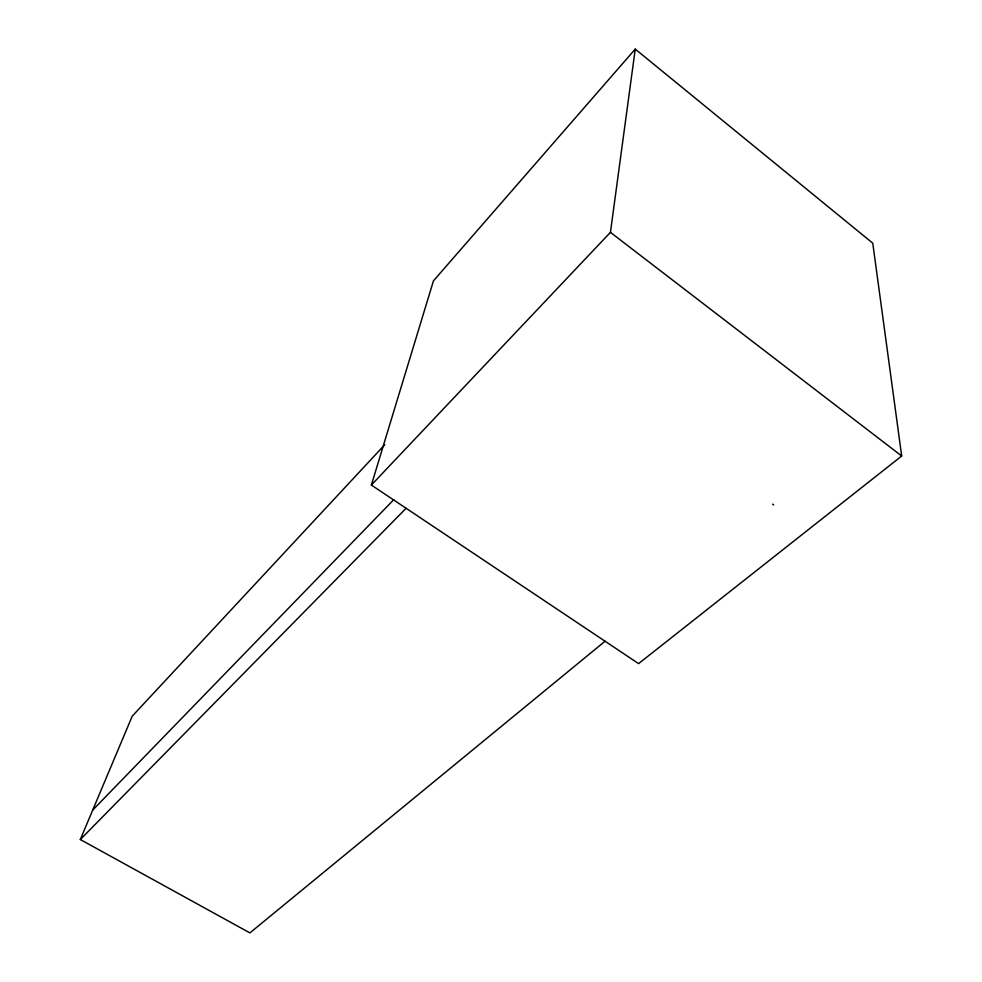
<?xml version="1.0" encoding="UTF-8"?>
<svg xmlns="http://www.w3.org/2000/svg" width="982" height="982" viewBox="0 0 982 982"><rect width="100%" height="100%" fill="white"/><g stroke="black" fill="none" stroke-linecap="round" stroke-linejoin="round"><path stroke-width="1.47" d="M371.368 485.059L610.436 232.353L635.244 49.1L872.765 243.18L901.685 456.004L638.582 663.623L371.368 485.059L433.455 280.852L635.244 49.1M605.059 641.221L249.894 932.9L80.315 839.524L132.214 716.185L384.809 444.686M92.689 810.113L393.794 499.642M80.315 839.524L406.106 508.271M772.625 504.147L773.632 504.883M610.436 232.353L901.685 456.004"/></g></svg>
